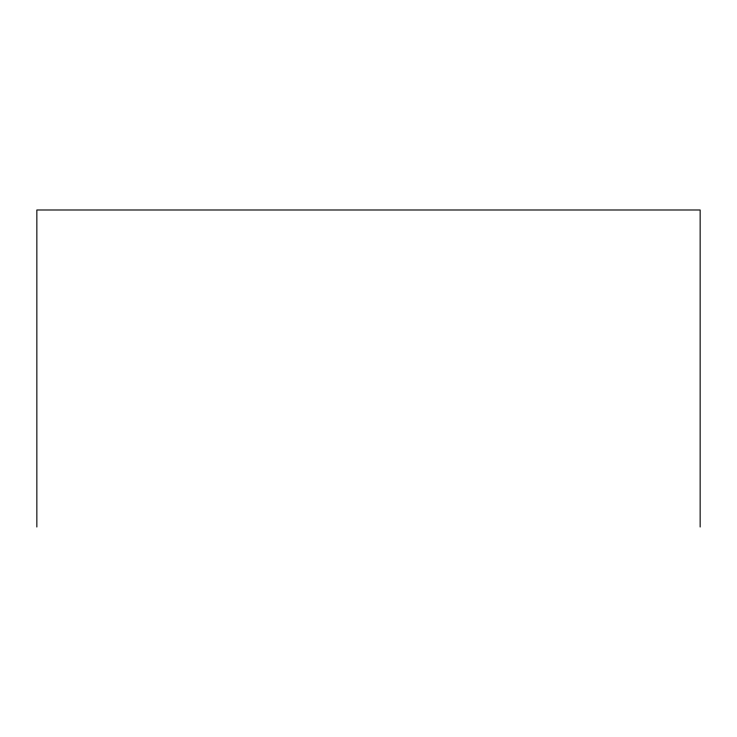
<?xml version="1.0" encoding="UTF-8"?>
<svg xmlns="http://www.w3.org/2000/svg" width="737" height="737" viewBox="0 0 737 737"><rect width="100%" height="100%" fill="white"/><g stroke="black" fill="none" stroke-linecap="round" stroke-linejoin="round"><path stroke-width="1.11" d="M700.15 527.01L700.15 209.99L36.85 209.99L36.85 527.01"/></g></svg>
